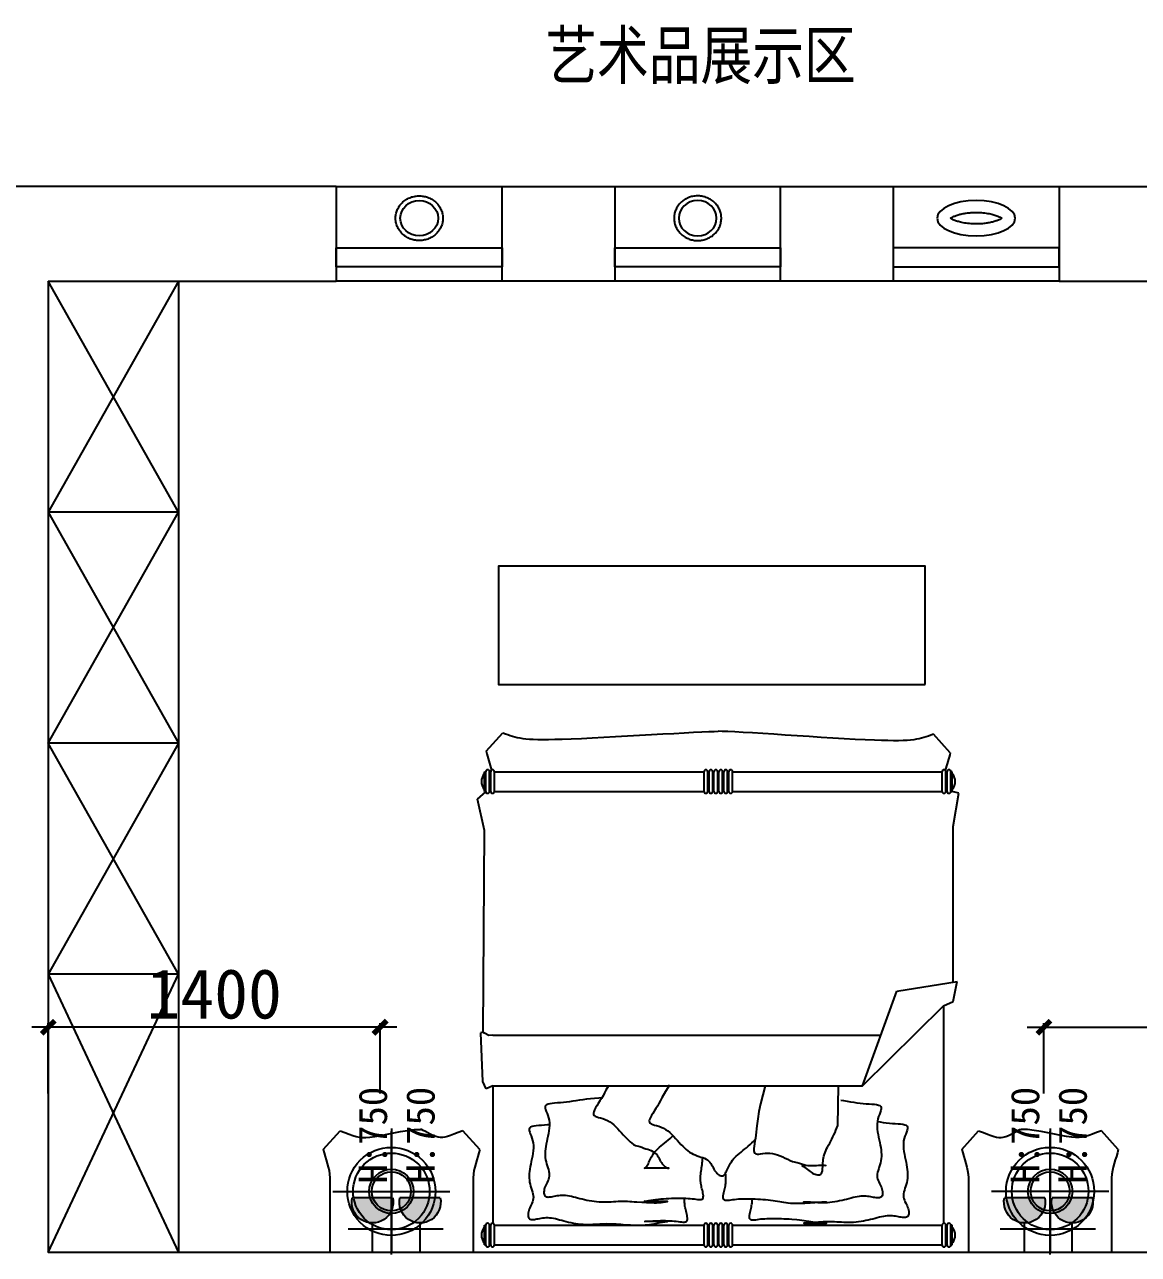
# Model space of a CAD drawing. Header units: millimetres. Extents: x 561810 to 956823, y -438984 to -391712.
# Drawn here: x 884844 to 889544, y -409011 to -403820 of the extents above; entities that cross this region are included whole.
import ezdxf

# ---------------------------------------------------------------- set-up
doc = ezdxf.new("R2010")
doc.units = ezdxf.units.MM
doc.header["$LTSCALE"] = 10
doc.header["$MEASUREMENT"] = 0
doc.linetypes.add('DASHED2', pattern=[9.525, 6.35, -3.175])
doc.linetypes.add('HIDDEN2', pattern=[4.7625, 3.175, -1.5875])
doc.layers.get('0').update_dxf_attribs({"linetype": 'CONTINUOUS'})
doc.layers.get('DEFPOINTS').update_dxf_attribs({"color": 1, "linetype": 'CONTINUOUS'})
for name, color, linetype in [('6-P插座', 4, 'CONTINUOUS'), ('6-P插座图例', 4, 'CONTINUOUS'), ('WALL', 7, 'CONTINUOUS'), ('WINDOW', 4, 'CONTINUOUS'), ('吊顶字', 250, 'CONTINUOUS'), ('填充', 8, 'CONTINUOUS'), ('墙', 7, 'CONTINUOUS')]:
    doc.layers.add(name, color=color, linetype=linetype)
doc.styles.add('12', font='', dxfattribs={"width": 0.8})
doc.styles.add('宋体', font='')
doc.styles.add('施洛华标注样式', font='')
doc.styles.get('12').set_extended_font_data('SimSun')
doc.styles.get('宋体').set_extended_font_data('SimSun')
doc.styles.get('施洛华标注样式').set_extended_font_data('SimSun')
doc.dimstyles.new('外标尺寸', dxfattribs={"dimscale": 70, "dimtxt": 3, "dimasz": 0.8, "dimexe": 0.25, "dimexo": 1, "dimgap": 0.5, "dimtad": 1, "dimdec": 0, "dimtxsty": '施洛华标注样式', "dimblk": 'ARCHTICK', "dimcen": 1.5, "dimdle": 1, "dimclrd": 250, "dimclre": 250, "dimclrt": 62, "dimadec": 0, "dimazin": 0, "dimtfac": 1, "dimtdec": 0, "dimtix": 1, "dimtmove": 1, "dimatfit": 3, "dimldrblk": 'ARCHTICK', "dimfxl": 0, "dimarcsym": 0})

# ---------------------------------------------------------------- blocks, each defined once
blk = doc.blocks.new('4')
at = {"layer": '6-P插座图例'}
h = blk.add_hatch(color=4, dxfattribs=at)
edge = h.paths.add_edge_path()
edge.add_ellipse((223569, -308613.5), major_axis=(0, 79.4), ratio=1, start_angle=-12.7447, end_angle=192.7446)
edge.add_line((223586.5, -308691), (223586.5, -308536.1))
at = {"layer": '6-P插座图例', "color": 4}
for p, q in [((223466.2, -308524.5), (223466.2, -308706.9)), ((223586.5, -308536.1), (223586.5, -308691)), ((223376.4, -308613.5), (223489.5, -308613.5))]:
    blk.add_line(p, q, dxfattribs=at)
blk.add_ellipse((223569, -308613.5), major_axis=(0, 79.4), ratio=1, start_param=-0.222437, end_param=3.364029, dxfattribs=at)
blk = doc.blocks.new('_ARCHTICK')
at = {"color": 0, "linetype": 'ByBlock', "const_width": 0.4}
blk.add_lwpolyline([(-0.5, -0.5), (0.5, 0.5)], dxfattribs=at)
blk = doc.blocks.new('*D72')
at = {"color": 250, "lineweight": -2}
for p, q in [((886414.1, -408052.1), (884874.3, -408052.1)), ((884944.3, -408332.1), (884944.3, -408034.6)), ((886344.1, -408332.1), (886344.1, -408034.6))]:
    blk.add_line(p, q, dxfattribs=at)
at = {"layer": 'DEFPOINTS', "color": 0}
for p in [(884944.3, -408052.1), (884944.3, -408904), (886344.1, -408904)]:
    blk.add_point(p, dxfattribs=at)
at = {"color": 250, "lineweight": -2, "xscale": 56, "yscale": 56, "zscale": 56, "rotation": 180}
blk.add_blockref('_ARCHTICK', (884944.3, -408052.1), dxfattribs=at)
at = {"color": 250, "lineweight": -2, "xscale": 56, "yscale": 56, "zscale": 56}
blk.add_blockref('_ARCHTICK', (886344.1, -408052.1), dxfattribs=at)
at = {"color": 62, "insert": (885644.2, -407912.1), "char_height": 210, "attachment_point": 5, "style": '施洛华标注样式'}
blk.add_mtext('1400', dxfattribs=at)
blk = doc.blocks.new('*D73')
at = {"color": 250, "lineweight": -2}
for p, q in [((889074.8, -408052.1), (891214.3, -408052.1)), ((889144.8, -408332.1), (889144.8, -408034.6)), ((891144.3, -408332.1), (891144.3, -408034.6))]:
    blk.add_line(p, q, dxfattribs=at)
at = {"layer": 'DEFPOINTS', "color": 0}
for p in [(891144.3, -408052.1), (889144.8, -408904.2), (891144.3, -408904)]:
    blk.add_point(p, dxfattribs=at)
at = {"color": 250, "lineweight": -2, "xscale": 56, "yscale": 56, "zscale": 56, "rotation": 180}
blk.add_blockref('_ARCHTICK', (889144.8, -408052.1), dxfattribs=at)
at = {"color": 250, "lineweight": -2, "xscale": 56, "yscale": 56, "zscale": 56}
blk.add_blockref('_ARCHTICK', (891144.3, -408052.1), dxfattribs=at)
at = {"color": 62, "insert": (890144.5, -407912.1), "char_height": 210, "attachment_point": 5, "style": '施洛华标注样式'}
blk.add_mtext('2000', dxfattribs=at)

msp = doc.modelspace()

# ---------------------------------------------------------------- linework, layer by layer
at = {"color": 250}
for p, q in [((886159.3, -404502.8), (889209.2, -404502.8)), ((889209.2, -404902.8), (886159.3, -404902.8))]:
    msp.add_line(p, q, dxfattribs=at)
for points in [[(885494.3, -404902.8), (884944.3, -405877.8), (885494.3, -406852.8), (884944.3, -407827.8), (885494.3, -409002.8)], [(884944.3, -409002.8), (885494.3, -407827.8), (884944.3, -406852.8), (885494.3, -405877.8), (884944.3, -404902.8)]]:
    msp.add_lwpolyline(points, dxfattribs=at)
msp.add_ellipse((886509.3, -404637.1), major_axis=(79.9, 0), ratio=0.930527, dxfattribs=at)
at = {"color": 250, "extrusion": (0, 0, -1)}
msp.add_ellipse((887684.2, -404637.1), major_axis=(-79.9, 0), ratio=0.930527, dxfattribs=at)
at = {"color": 250}
for points, knots in [([(888750.3, -404637.1), (888751.8, -404636), (888753.6, -404634.9), (888757.7, -404632.7), (888759.9, -404631.6), (888766.2, -404628.7), (888770.6, -404626.9), (888780.1, -404623.7), (888785.3, -404622.1), (888796.3, -404619.3), (888802.1, -404618.1), (888814.3, -404616), (888820.6, -404615.1), (888833.5, -404613.7), (888840.2, -404613.3), (888855.9, -404612.6), (888865.1, -404612.7), (888883.3, -404613.6), (888892.3, -404614.4), (888909.4, -404616.8), (888917.6, -404618.3), (888931.4, -404621.7), (888937.2, -404623.3), (888947.7, -404626.9), (888952.4, -404628.8), (888959.8, -404632.2), (888962.6, -404633.8), (888966.1, -404635.8), (888967.1, -404636.5), (888968, -404637.1)], [0.593646, 0.593646, 0.593646, 0.593646, 0.685037, 0.685037, 0.776428, 0.776428, 0.917957, 0.917957, 1.059486, 1.059486, 1.201015, 1.201015, 1.342545, 1.342545, 1.484074, 1.484074, 1.676985, 1.676985, 1.869897, 1.869897, 2.062808, 2.062808, 2.217922, 2.217922, 2.373035, 2.373035, 2.494419, 2.494419, 2.547947, 2.547947, 2.547947, 2.547947]), ([(888968, -404637.1), (888966.5, -404638.1), (888964.7, -404639.2), (888960.6, -404641.4), (888958.4, -404642.6), (888952.1, -404645.5), (888947.7, -404647.2), (888938.2, -404650.5), (888933.1, -404652), (888922, -404654.8), (888916.2, -404656.1), (888904, -404658.2), (888897.7, -404659.1), (888884.8, -404660.4), (888878.2, -404660.9), (888862.4, -404661.5), (888853.2, -404661.5), (888835, -404660.6), (888826.1, -404659.8), (888808.9, -404657.4), (888800.7, -404655.8), (888786.9, -404652.5), (888781.1, -404650.8), (888770.7, -404647.3), (888765.9, -404645.3), (888758.6, -404641.9), (888755.7, -404640.4), (888752.2, -404638.3), (888751.2, -404637.7), (888750.3, -404637.1)], [3.735238, 3.735238, 3.735238, 3.735238, 3.826629, 3.826629, 3.918021, 3.918021, 4.05955, 4.05955, 4.201079, 4.201079, 4.342608, 4.342608, 4.484137, 4.484137, 4.625666, 4.625666, 4.818578, 4.818578, 5.011489, 5.011489, 5.204401, 5.204401, 5.359514, 5.359514, 5.514628, 5.514628, 5.636012, 5.636012, 5.68954, 5.68954, 5.68954, 5.68954])]:
    msp.add_open_spline(points, degree=3, knots=knots, dxfattribs=at)
at = {"layer": 'WALL'}
for p, q in [((886159.3, -404502.8), (884064.4, -404502.8)), ((886159.3, -404502.8), (886159.3, -404902.8)), ((889209.2, -404502.8), (891544, -404502.8)), ((889209.2, -404502.8), (889209.2, -404902.8)), ((884944.3, -404902.8), (884944.3, -409002.8)), ((884944.3, -404902.8), (886159.3, -404902.8)), ((889209.2, -404902.8), (891144.3, -404902.8)), ((890144.3, -409002.8), (884944.3, -409002.8))]:
    msp.add_line(p, q, dxfattribs=at)
for points in [[(886859.3, -404502.8), (887334.2, -404502.8), (887334.2, -404902.8), (886859.3, -404902.8)], [(888034.2, -404502.8), (888509.2, -404502.8), (888509.2, -404902.8), (888034.2, -404902.8)]]:
    msp.add_lwpolyline(points, close=True, dxfattribs=at)
at = {"layer": 'WINDOW'}
for points in [[(886159.3, -404762.8), (886859.3, -404762.8), (886859.3, -404842.8), (886159.3, -404842.8)], [(887334.2, -404762.8), (888034.2, -404762.8), (888034.2, -404842.8), (887334.2, -404842.8)], [(889209.2, -404762.8), (888509.2, -404762.8), (888509.2, -404842.8), (889209.2, -404842.8)]]:
    msp.add_lwpolyline(points, close=True, dxfattribs=at)
at = {"layer": '填充', "color": 250, "ltscale": 0.01}
for p, q in [((885494.3, -404902.8), (885494.3, -409002.8)), ((885494.3, -405877.8), (884944.3, -405877.8)), ((886791.4, -406887.4), (886862.4, -406809)), ((888749.8, -406893.6), (888678.8, -406815.1)), ((885494.3, -406852.8), (884944.3, -406852.8)), ((886784.8, -407056.9), (886784.8, -406973.3)), ((886784.8, -406973.3), (886790.1, -406973.3)), ((886790.1, -407056.9), (886790.1, -406973.3)), ((886805.7, -407056.9), (886805.7, -406973.3)), ((886805.7, -406973.3), (886811, -406973.3)), ((886806.7, -406969.7), (886811.9, -406969.7)), ((886811, -407056.9), (886811, -406973.3)), ((886826.6, -407056.9), (886826.6, -406973.3)), ((886826.6, -406973.3), (887711.1, -406973.3)), ((887711.1, -407056.9), (887711.1, -406973.3)), ((887726.7, -406973.3), (887731.9, -406973.3)), ((887726.7, -406973.3), (887731.9, -406973.3)), ((887726.7, -407056.9), (887726.7, -406973.3)), ((887731.9, -407056.9), (887731.9, -406973.3)), ((887747.6, -406973.3), (887752.8, -406973.3)), ((887747.6, -406973.3), (887752.8, -406973.3)), ((887747.6, -407056.9), (887747.6, -406973.3)), ((887752.8, -407056.9), (887752.8, -406973.3)), ((887768.5, -406973.3), (887773.7, -406973.3)), ((887768.5, -407056.9), (887768.5, -406973.3)), ((887773.7, -407056.9), (887773.7, -406973.3)), ((887789.4, -406973.3), (887794.6, -406973.3)), ((887789.4, -406973.3), (887794.6, -406973.3)), ((887789.4, -407056.9), (887789.4, -406973.3)), ((887794.6, -407056.9), (887794.6, -406973.3)), ((887810.3, -406973.3), (887815.5, -406973.3)), ((887810.3, -406973.3), (887815.5, -406973.3)), ((887810.3, -407056.9), (887810.3, -406973.3)), ((887815.5, -407056.9), (887815.5, -406973.3)), ((887831.2, -407056.9), (887831.2, -406973.3)), ((887831.2, -406973.3), (888715.6, -406973.3)), ((888715.6, -407056.9), (888715.6, -406973.3)), ((888731.3, -406973.3), (888736.5, -406973.3)), ((888736.5, -406973.3), (888731.3, -406973.3)), ((888731.3, -407056.9), (888731.3, -406973.3)), ((888736.5, -407056.9), (888736.5, -406973.3)), ((888752.2, -406973.3), (888757.4, -406973.3)), ((888752.2, -407056.9), (888752.2, -406973.3)), ((888757.4, -406973.3), (888752.2, -406973.3)), ((888757.4, -407056.9), (888757.4, -406973.3)), ((886782.1, -406983.8), (886784.8, -406983.8)), ((888760.1, -406983.8), (888757.4, -406983.8)), ((886754.5, -407088.9), (886790.4, -407059)), ((886782.1, -407046.4), (886784.8, -407046.4)), ((886784.8, -407056.9), (886790.1, -407056.9)), ((886805.7, -407056.9), (886811, -407056.9)), ((886805.7, -407056.9), (886811, -407056.9)), ((886826.6, -407056.9), (887711.1, -407056.9)), ((887726.7, -407056.9), (887731.9, -407056.9)), ((887726.7, -407056.9), (887731.9, -407056.9)), ((887747.6, -407056.9), (887752.8, -407056.9)), ((887747.6, -407056.9), (887752.8, -407056.9)), ((887768.5, -407056.9), (887773.7, -407056.9)), ((887768.5, -407056.9), (887773.7, -407056.9)), ((887789.4, -407056.9), (887794.6, -407056.9)), ((887789.4, -407056.9), (887794.6, -407056.9)), ((887810.3, -407056.9), (887815.5, -407056.9)), ((887810.3, -407056.9), (887815.5, -407056.9)), ((887831.2, -407056.9), (888715.6, -407056.9)), ((888731.3, -407056.9), (888736.5, -407056.9)), ((888736.5, -407056.9), (888731.3, -407056.9)), ((888736.5, -407056.9), (888731.3, -407056.9)), ((888752.2, -407056.9), (888757.4, -407056.9)), ((888757.4, -407056.9), (888752.2, -407056.9)), ((888760.1, -407046.4), (888757.4, -407046.4)), ((888786.3, -407063.6), (888757.4, -407056.9)), ((888761.9, -407204.1), (888786.3, -407063.6)), ((886784.8, -407221.5), (886754.5, -407088.9)), ((886778.5, -408072.4), (886784.8, -407221.5)), ((888761.9, -407861.1), (888761.9, -407204.1)), ((885494.3, -407827.8), (884944.3, -407827.8)), ((888524.9, -407899.7), (888778.9, -407858.3)), ((888761.9, -407943.3), (888778.9, -407858.3)), ((888379.1, -408298.7), (888524.9, -407899.7)), ((888379.1, -408298.7), (888721.6, -407962.4)), ((888721.6, -407962.4), (888761.9, -407943.3)), ((888721.6, -407962.4), (888721.6, -408880)), ((886778.5, -408072.4), (886769.8, -408075.1)), ((886777.2, -408281.7), (886769.8, -408075.1)), ((886784.5, -408077.2), (886777.8, -408072.7)), ((886803.1, -408086.5), (886784.5, -408077.2)), ((886819.6, -408085.8), (886803.1, -408086.5)), ((886819.6, -408085.8), (888456.9, -408085.8)), ((886792.4, -408312), (886777.2, -408281.7)), ((886819.6, -408298.7), (886792.4, -408312)), ((886819.6, -408298.7), (886819.6, -408879.8)), ((886819.6, -408298.7), (888379.1, -408298.7)), ((886391.8, -408478.8), (886391.8, -408999)), ((889171.3, -408478.8), (889171.3, -408999)), ((886104.2, -408567.8), (886175.2, -408489.4)), ((886391.8, -409010.9), (886391.8, -408490.8)), ((886764.9, -408567.8), (886693.9, -408489.4)), ((888798.2, -408567.8), (888869.2, -408489.4)), ((889171.3, -409010.9), (889171.3, -408490.8)), ((889458.9, -408567.8), (889387.9, -408489.4)), ((886132.4, -408687.1), (886132.4, -409002.8)), ((886736.7, -408687.1), (886736.7, -409002.8)), ((888826.4, -408687.1), (888826.4, -409002.8)), ((889430.7, -408687.1), (889430.7, -409002.8)), ((886144.9, -408744.9), (886638.7, -408744.9)), ((889418.2, -408744.9), (888924.4, -408744.9)), ((886782.1, -408898), (886784.8, -408898)), ((886784.8, -408971.1), (886784.8, -408887.6)), ((886784.8, -408887.6), (886790.1, -408887.6)), ((886790.1, -408971.1), (886790.1, -408887.6)), ((886805.7, -408971.1), (886805.7, -408887.6)), ((886805.7, -408887.6), (886811, -408887.6)), ((886811, -408971.1), (886811, -408887.6)), ((886826.6, -408971.1), (886826.6, -408887.6)), ((886826.6, -408887.6), (887711.1, -408887.6)), ((887711.1, -408971.1), (887711.1, -408887.6)), ((887726.7, -408971.1), (887726.7, -408887.6)), ((887726.7, -408887.6), (887731.9, -408887.6)), ((887726.7, -408887.6), (887731.9, -408887.6)), ((887731.9, -408971.1), (887731.9, -408887.6)), ((887747.6, -408971.1), (887747.6, -408887.6)), ((887747.6, -408887.6), (887752.8, -408887.6)), ((887747.6, -408887.6), (887752.8, -408887.6)), ((887752.8, -408971.1), (887752.8, -408887.6)), ((887768.5, -408971.1), (887768.5, -408887.6)), ((887768.5, -408887.6), (887773.7, -408887.6)), ((887773.7, -408971.1), (887773.7, -408887.6)), ((887789.4, -408971.1), (887789.4, -408887.6)), ((887789.4, -408887.6), (887794.6, -408887.6)), ((887789.4, -408887.6), (887794.6, -408887.6)), ((887794.6, -408971.1), (887794.6, -408887.6)), ((887810.3, -408971.1), (887810.3, -408887.6)), ((887810.3, -408887.6), (887815.5, -408887.6)), ((887810.3, -408887.6), (887815.5, -408887.6)), ((887815.5, -408971.1), (887815.5, -408887.6)), ((887831.2, -408971.1), (887831.2, -408887.6)), ((887831.2, -408887.6), (888715.6, -408887.6)), ((888715.6, -408971.1), (888715.6, -408887.6)), ((888731.3, -408971.1), (888731.3, -408887.6)), ((888731.3, -408887.6), (888736.5, -408887.6)), ((888736.5, -408887.6), (888731.3, -408887.6)), ((888736.5, -408971.1), (888736.5, -408887.6)), ((888752.2, -408971.1), (888752.2, -408887.6)), ((888752.2, -408887.6), (888757.4, -408887.6)), ((888757.4, -408887.6), (888752.2, -408887.6)), ((888757.4, -408971.1), (888757.4, -408887.6)), ((888760.1, -408898), (888757.4, -408898)), ((886782.1, -408960.7), (886784.8, -408960.7)), ((886784.8, -408971.1), (886790.1, -408971.1)), ((886805.7, -408971.1), (886811, -408971.1)), ((886805.7, -408971.1), (886811, -408971.1)), ((886826.6, -408971.1), (887711.1, -408971.1)), ((887726.7, -408971.1), (887731.9, -408971.1)), ((887726.7, -408971.1), (887731.9, -408971.1)), ((887747.6, -408971.1), (887752.8, -408971.1)), ((887747.6, -408971.1), (887752.8, -408971.1)), ((887768.5, -408971.1), (887773.7, -408971.1)), ((887768.5, -408971.1), (887773.7, -408971.1)), ((887789.4, -408971.1), (887794.6, -408971.1)), ((887789.4, -408971.1), (887794.6, -408971.1)), ((887810.3, -408971.1), (887815.5, -408971.1)), ((887810.3, -408971.1), (887815.5, -408971.1)), ((887831.2, -408971.1), (888715.6, -408971.1)), ((888731.3, -408971.1), (888736.5, -408971.1)), ((888736.5, -408971.1), (888731.3, -408971.1)), ((888736.5, -408971.1), (888731.3, -408971.1)), ((888752.2, -408971.1), (888757.4, -408971.1)), ((888757.4, -408971.1), (888752.2, -408971.1)), ((888760.1, -408960.7), (888757.4, -408960.7))]:
    msp.add_line(p, q, dxfattribs=at)
msp.add_lwpolyline([(888644.3, -406605.2), (888644.3, -406105.2), (886844.3, -406105.2), (886844.3, -406605.2), (888644.3, -406605.2)], dxfattribs=at)
msp.add_circle((889171.3, -408744.9), 185.9, dxfattribs=at)
for centre, radius, start, end in [((886797.9, -406973.3), 7.83, 0, 180), ((886818.8, -406973.3), 7.83, 0, 180), ((887718.9, -406973.3), 7.83, 0, 180), ((887739.8, -406973.3), 7.83, 0, 180), ((887760.7, -406973.3), 7.83, 0, 180), ((887781.6, -406973.3), 7.83, 0, 180), ((887802.4, -406973.3), 7.83, 0, 180), ((887823.3, -406973.3), 7.83, 0, 180), ((888723.4, -406973.3), 7.83, 0, 180), ((888744.3, -406973.3), 7.83, 0, 180), ((886823.9, -407015.1), 52.2, 143.1301, 216.8699), ((888718.3, -407015.1), 52.2, 323.1301, 36.8699), ((886797.9, -407056.9), 7.83, 180, 0), ((886818.8, -407056.9), 7.83, 180, 0), ((887718.9, -407056.9), 7.83, 180, 0), ((887739.8, -407056.9), 7.83, 180, 0), ((887760.7, -407056.9), 7.83, 180, 0), ((887781.6, -407056.9), 7.83, 180, 0), ((887802.4, -407056.9), 7.83, 180, 0), ((887823.3, -407056.9), 7.83, 180, 0), ((888723.4, -407056.9), 7.83, 180, 0), ((888744.3, -407056.9), 7.83, 180, 0), ((886823.9, -408929.4), 52.2, 143.1301, 216.8699), ((886797.9, -408887.6), 7.83, 0, 180), ((886818.8, -408887.6), 7.83, 0, 180), ((887718.9, -408887.6), 7.83, 0, 180), ((887739.8, -408887.6), 7.83, 0, 180), ((887760.7, -408887.6), 7.83, 0, 180), ((887781.6, -408887.6), 7.83, 0, 180), ((887802.4, -408887.6), 7.83, 0, 180), ((887823.3, -408887.6), 7.83, 0, 180), ((888723.4, -408887.6), 7.83, 0, 180), ((888744.3, -408887.6), 7.83, 0, 180), ((888718.3, -408929.4), 52.2, 323.1301, 36.8699), ((886797.9, -408971.1), 7.83, 180, 0), ((886818.8, -408971.1), 7.83, 180, 0), ((887718.9, -408971.1), 7.83, 180, 0), ((887739.8, -408971.1), 7.83, 180, 0), ((887760.7, -408971.1), 7.83, 180, 0), ((887781.6, -408971.1), 7.83, 180, 0), ((887802.4, -408971.1), 7.83, 180, 0), ((887823.3, -408971.1), 7.83, 180, 0), ((888723.4, -408971.1), 7.83, 180, 0), ((888744.3, -408971.1), 7.83, 180, 0)]:
    msp.add_arc(centre, radius, start, end, dxfattribs=at)
at = {"layer": '填充', "color": 142, "ltscale": 0.01, "extrusion": (0, 0, -1)}
msp.add_ellipse((888859.2, -404637.1), major_axis=(-164.8, 0), ratio=0.450879, dxfattribs=at)
at = {"layer": '填充', "color": 250, "ltscale": 0.01}
msp.add_ellipse((886391.8, -408744.9), major_axis=(131.4, -131.4), ratio=1, start_param=1.57079632679484, end_param=7.853981633974424, dxfattribs=at)
at = {"layer": '填充', "color": 142, "ltscale": 0.01}
for points in [[(886609.2, -404637.1), (886609.2, -404633.2), (886608.9, -404629.2), (886607.6, -404619.1), (886606.1, -404613), (886601.9, -404601.1), (886599.2, -404595.4), (886592.6, -404584.6), (886588.7, -404579.5), (886580.1, -404570.2), (886575.3, -404566), (886564.9, -404558.5), (886559.4, -404555.2), (886547.7, -404549.8), (886541.7, -404547.6), (886529.2, -404544.4), (886522.8, -404543.4), (886509.9, -404542.6), (886503.4, -404542.7), (886490.6, -404544.2), (886484.3, -404545.6), (886472, -404549.4), (886466, -404551.9), (886454.7, -404557.9), (886449.3, -404561.4), (886439.4, -404569.4), (886434.8, -404573.9), (886426.7, -404583.7), (886423.2, -404588.9), (886417.2, -404600.1), (886414.8, -404605.9), (886411.3, -404618), (886410.2, -404624.2), (886409.2, -404636.8), (886409.4, -404643.1), (886411.2, -404655.5), (886412.7, -404661.7), (886417, -404673.5), (886419.7, -404679.2), (886426.4, -404690), (886430.2, -404695), (886438.9, -404704.3), (886443.8, -404708.5), (886454.1, -404716), (886459.7, -404719.2), (886471.4, -404724.5), (886477.5, -404726.7), (886490, -404729.8), (886496.4, -404730.8), (886509.3, -404731.6), (886515.8, -404731.4), (886528.6, -404729.8), (886534.9, -404728.5), (886547.2, -404724.6), (886553.1, -404722.1), (886564.4, -404716), (886569.7, -404712.4), (886579.6, -404704.4), (886584.2, -404699.9), (886592.2, -404690.1), (886595.7, -404684.8), (886601.6, -404673.6), (886604, -404667.7), (886607.5, -404655.6), (886608.6, -404649.4), (886609.1, -404641.1), (886609.2, -404639.1), (886609.2, -404637.1)], [(887584.4, -404637.1), (887584.4, -404633.2), (887584.6, -404629.2), (887586, -404619.1), (887587.5, -404613), (887591.7, -404601.1), (887594.4, -404595.4), (887601, -404584.6), (887604.8, -404579.5), (887613.5, -404570.2), (887618.3, -404566), (887628.6, -404558.5), (887634.2, -404555.2), (887645.8, -404549.8), (887651.9, -404547.6), (887664.4, -404544.4), (887670.8, -404543.4), (887683.7, -404542.6), (887690.1, -404542.7), (887703, -404544.2), (887709.3, -404545.6), (887721.6, -404549.4), (887727.6, -404551.9), (887738.9, -404557.9), (887744.2, -404561.4), (887754.2, -404569.4), (887758.7, -404573.9), (887766.8, -404583.7), (887770.4, -404588.9), (887776.3, -404600.1), (887778.7, -404605.9), (887782.3, -404618), (887783.4, -404624.2), (887784.3, -404636.8), (887784.1, -404643.1), (887782.4, -404655.5), (887780.9, -404661.7), (887776.6, -404673.5), (887773.8, -404679.2), (887767.2, -404690), (887763.3, -404695), (887754.6, -404704.3), (887749.8, -404708.5), (887739.4, -404716), (887733.8, -404719.2), (887722.2, -404724.5), (887716.1, -404726.7), (887703.6, -404729.8), (887697.2, -404730.8), (887684.3, -404731.6), (887677.8, -404731.4), (887665, -404729.8), (887658.7, -404728.5), (887646.4, -404724.6), (887640.4, -404722.1), (887629.2, -404716), (887623.8, -404712.4), (887613.9, -404704.4), (887609.4, -404699.9), (887601.3, -404690.1), (887597.8, -404684.8), (887591.9, -404673.6), (887589.6, -404667.7), (887586.1, -404655.6), (887585, -404649.4), (887584.4, -404641.1), (887584.4, -404639.1), (887584.4, -404637.1)]]:
    msp.add_open_spline(points, degree=3, knots=[0, 0, 0, 0, 0.122771, 0.122771, 0.31945, 0.31945, 0.51613, 0.51613, 0.712809, 0.712809, 0.909489, 0.909489, 1.106168, 1.106168, 1.302848, 1.302848, 1.499527, 1.499527, 1.696207, 1.696207, 1.892886, 1.892886, 2.089566, 2.089566, 2.286245, 2.286245, 2.482924, 2.482924, 2.679604, 2.679604, 2.876283, 2.876283, 3.072963, 3.072963, 3.269642, 3.269642, 3.466322, 3.466322, 3.663001, 3.663001, 3.859681, 3.859681, 4.05636, 4.05636, 4.25304, 4.25304, 4.449719, 4.449719, 4.646398, 4.646398, 4.843078, 4.843078, 5.039757, 5.039757, 5.236437, 5.236437, 5.433116, 5.433116, 5.629796, 5.629796, 5.826475, 5.826475, 6.023155, 6.023155, 6.219834, 6.219834, 6.283185, 6.283185, 6.283185, 6.283185], dxfattribs=at)
at = {"layer": '填充', "color": 250, "ltscale": 0.01}
for points, knots in [([(886862.4, -406809), (886922.7, -406830.8), (886962.8, -406853.3), (887701.5, -406802.6), (887771.1, -406802.9), (887771.1, -406802.9)], [0, 0, 0, 0, 178.169252, 382.130033, 382.13034, 382.13034, 382.13034, 382.13034]), ([(888678.8, -406815.1), (888618.6, -406836.9), (888578.5, -406859.5), (887840.8, -406802.6), (887771.1, -406802.9), (887771.1, -406802.9)], [0, 0, 0, 0, 178.169252, 382.130033, 382.13034, 382.13034, 382.13034, 382.13034]), ([(888678.8, -406815.1), (888618.6, -406836.9), (888578.5, -406859.5), (887840.8, -406802.6), (887771.1, -406802.9), (887771.1, -406802.9)], [0, 0, 0, 0, 178.169252, 382.130033, 382.13034, 382.13034, 382.13034, 382.13034]), ([(888678.8, -406815.1), (888618.6, -406836.9), (888578.5, -406859.5), (887840.8, -406802.6), (887771.1, -406802.9), (887771.1, -406802.9)], [0, 0, 0, 0, 178.169252, 382.130033, 382.13034, 382.13034, 382.13034, 382.13034]), ([(886175.2, -408489.4), (886235.5, -408511.2), (886275.6, -408533.7), (886444.9, -408483), (886514.5, -408483.3), (886514.5, -408483.3)], [0, 0, 0, 0, 178.169252, 382.130033, 382.13034, 382.13034, 382.13034, 382.13034]), ([(886693.9, -408489.4), (886633.6, -408511.2), (886593.5, -408533.7), (886524.2, -408483), (886514.5, -408483.3), (886514.5, -408483.3)], [0, 0, 0, 0, 178.169252, 382.130033, 382.13034, 382.13034, 382.13034, 382.13034]), ([(888869.2, -408489.4), (888929.5, -408511.2), (888969.6, -408533.7), (889038.9, -408483), (889048.6, -408483.3), (889048.6, -408483.3)], [0, 0, 0, 0, 178.169252, 382.130033, 382.13034, 382.13034, 382.13034, 382.13034]), ([(889387.9, -408489.4), (889327.7, -408511.2), (889287.6, -408533.7), (889118.2, -408483), (889048.6, -408483.3), (889048.6, -408483.3)], [0, 0, 0, 0, 178.169252, 382.130033, 382.13034, 382.13034, 382.13034, 382.13034]), ([(886104.2, -408567.8), (886114, -408607.3), (886132.5, -408649.6), (886132.5, -408692.7), (886132.4, -408695.5)], [0, 0, 0, 0, 119.139047, 127.45857, 127.45857, 127.45857, 127.45857]), ([(886764.9, -408567.8), (886755.1, -408607.3), (886736.6, -408649.6), (886736.6, -408692.7), (886736.7, -408695.5)], [0, 0, 0, 0, 119.139047, 127.45857, 127.45857, 127.45857, 127.45857]), ([(888798.2, -408567.8), (888808, -408607.3), (888826.5, -408649.6), (888826.5, -408692.7), (888826.4, -408695.5)], [0, 0, 0, 0, 119.139047, 127.45857, 127.45857, 127.45857, 127.45857]), ([(889458.9, -408567.8), (889449.1, -408607.3), (889430.6, -408649.6), (889430.6, -408692.7), (889430.7, -408695.5)], [0, 0, 0, 0, 119.139047, 127.45857, 127.45857, 127.45857, 127.45857])]:
    msp.add_open_spline(points, degree=3, knots=knots, dxfattribs=at)
for points in [[(886791.4, -406887.4), (886798, -406913.9), (886807.9, -406940.4), (886814.1, -406967)], [(888749.8, -406893.6), (888743.7, -406918.1), (888734.7, -406942.7), (888728.5, -406967.4)]]:
    msp.add_open_spline(points, degree=3, dxfattribs=at)
at = {"layer": '墙', "color": 250}
for points in [[(887308.1, -408298.7), (887297.3, -408317.4), (887291, -408329.4), (887284.7, -408341.1), (887278.2, -408352.3), (887271.5, -408363.2), (887264.9, -408373.7), (887258.6, -408383.6), (887253.1, -408392.8), (887248.6, -408401.2), (887245.4, -408408.7), (887243.9, -408415.2), (887244.4, -408420.6), (887247.2, -408424.7), (887251.9, -408427.9), (887258.3, -408430.5), (887266, -408432.8), (887274.7, -408435.1), (887284.1, -408437.8), (887293.8, -408441), (887303.4, -408445.3), (887312.8, -408450.7), (887321.8, -408457.2), (887330.5, -408464.6), (887338.9, -408472.5), (887347, -408480.9), (887354.9, -408489.5), (887362.6, -408498.1), (887370.1, -408506.4), (887377.5, -408514.4), (887384.7, -408521.8), (887391.9, -408528.8), (887399.1, -408535.2), (887406.4, -408541.1), (887413.7, -408546.5), (887421.3, -408551.2), (887440.7, -408555.4), (887448.8, -408558.9), (887457, -408562), (887465.2, -408564.8), (887473.3, -408567.4), (887481.1, -408570.1), (887488.5, -408573), (887495.3, -408576.3), (887501.3, -408580.1), (887506.6, -408584.5), (887511.1, -408589.6), (887515, -408595), (887518.5, -408600.7), (887521.7, -408606.6), (887524.8, -408612.5), (887527.9, -408618.2), (887531.2, -408623.7), (887534.7, -408628.8), (887538.5, -408633.4), (887542.4, -408637.5), (887546.4, -408640.9), (887550.5, -408643.7), (887554.4, -408645.7), (887558.3, -408646.9), (887561.9, -408647.2), (887459.6, -408646.5), (887462.7, -408644.9), (887465.6, -408642.6), (887468.4, -408639.5), (887471, -408635.8), (887473.5, -408631.6), (887476, -408626.9), (887478.5, -408621.9), (887481, -408616.5), (887483.6, -408610.9), (887486.4, -408605.2), (887489.5, -408599.3), (887492.9, -408593.3), (887496.6, -408587.3), (887500.9, -408581.3), (887505.7, -408575.4), (887511.1, -408569.6), (887517, -408563.8), (887523.4, -408558.1), (887530.2, -408552.4), (887537.3, -408546.6), (887544.6, -408540.7), (887552.2, -408534.6), (887559.8, -408528.3), (887567.5, -408521.7), (887575.2, -408514.9), (887582.8, -408507.9)], [(887565.2, -408297.2), (887548.3, -408323.8), (887533.3, -408349.8), (887527.1, -408361.8), (887520.7, -408373.4), (887514.3, -408384.7), (887507.6, -408395.6), (887501, -408406), (887494.7, -408415.9), (887489.2, -408425.1), (887484.6, -408433.6), (887481.5, -408441.1), (887480, -408447.6), (887480.5, -408452.9), (887483.2, -408457.1), (887488, -408460.3), (887494.4, -408462.9), (887502.1, -408465.2), (887510.8, -408467.5), (887520.2, -408470.1), (887529.9, -408473.4), (887539.5, -408477.6), (887548.9, -408483.1), (887557.9, -408489.6), (887566.6, -408496.9), (887575, -408504.9), (887583.1, -408513.3), (887591, -408521.9), (887598.7, -408530.4), (887606.2, -408538.8), (887613.5, -408546.7), (887620.8, -408554.1), (887628, -408561.1), (887635.2, -408567.5), (887642.4, -408573.4), (887649.8, -408578.8), (887657.4, -408583.5), (887665.2, -408587.7), (887673.3, -408591.2), (887681.5, -408594.3), (887689.7, -408597.1), (887697.8, -408599.8), (887705.6, -408602.5), (887712.9, -408605.4), (887719.7, -408608.6), (887725.8, -408612.4), (887731, -408616.9), (887735.5, -408621.9), (887739.5, -408627.3), (887743, -408633.1), (887746.2, -408638.9), (887749.3, -408644.8), (887752.4, -408650.6), (887755.6, -408656.1), (887759.2, -408661.1), (887762.9, -408665.8), (887766.9, -408669.8), (887770.9, -408673.3), (887774.9, -408676), (887778.9, -408678), (887782.7, -408679.2), (887786.3, -408679.5), (887789.7, -408678.8), (887792.8, -408677.3), (887795.7, -408674.9), (887798.5, -408671.9), (887801.1, -408668.2), (887803.6, -408664), (887806.1, -408659.3), (887808.6, -408654.2), (887811.1, -408648.9), (887813.7, -408643.3), (887816.5, -408637.5), (887819.6, -408631.6), (887823, -408625.6), (887826.7, -408619.6), (887831, -408613.7), (887835.8, -408607.7), (887841.2, -408601.9), (887847.1, -408596.2), (887853.5, -408590.5), (887860.3, -408584.7), (887867.4, -408578.9), (887874.7, -408573), (887882.3, -408566.9), (887889.9, -408560.6), (887897.6, -408554.1), (887905.3, -408547.2), (887912.9, -408540.2), (887920.4, -408532.9), (887926.8, -408526.3)], [(887968.7, -408298.7), (887949.6, -408374.7), (887942.8, -408407.2), (887937.5, -408438.2), (887933.8, -408467.9), (887932.7, -408481.4), (887931.4, -408494.6), (887929.8, -408507.5), (887927.8, -408520.2), (887925.8, -408532.4), (887923.9, -408543.9), (887922.3, -408554.6), (887921.4, -408564.1), (887921.4, -408572.2), (887922.5, -408578.8), (887925.1, -408583.5), (887929.2, -408586.3), (887934.8, -408587.4), (887941.8, -408587.3), (887949.8, -408586.4), (887958.7, -408585.2), (887968.4, -408584), (887978.5, -408583.2), (887989.1, -408583.4), (887999.8, -408584.8), (888010.6, -408587.3), (888021.5, -408590.7), (888032.3, -408594.8), (888043.1, -408599.3), (888053.7, -408604.2), (888064.1, -408609.1), (888074.3, -408613.9), (888084.1, -408618.4), (888104.2, -408622.4), (888113.5, -408626), (888122.7, -408629.2), (888131.7, -408631.8), (888140.5, -408633.9), (888149.4, -408635.3), (888159.2, -408636.1), (888168, -408636.3), (888176.8, -408635.9), (888185.5, -408635.3), (888194, -408634.6), (888202.2, -408634.1), (888210.1, -408633.9), (888217.6, -408634.3), (888224.7, -408635.4), (888124.5, -408637.5), (888130.6, -408640.4), (888136.4, -408643.9), (888141.8, -408647.8), (888147.1, -408651.9), (888153.2, -408656.2), (888158.3, -408660.3), (888163.5, -408664.1), (888168.7, -408667.4), (888174, -408670.2), (888179.2, -408672.4), (888184.2, -408674), (888189, -408675), (888193.4, -408675.3), (888197.4, -408674.9), (888200.9, -408673.7), (888203.7, -408671.8), (888206, -408669.2), (888207.7, -408665.9), (888209.1, -408662), (888210.1, -408657.6), (888210.8, -408652.7), (888211.2, -408647.4), (888211.6, -408641.8), (888211.8, -408635.9), (888212.1, -408629.8), (888212.4, -408623.4), (888212.9, -408616.7), (888213.7, -408609.9), (888214.9, -408602.9), (888216.5, -408595.7), (888218.6, -408588.4), (888221.3, -408581), (888224.5, -408573.4), (888228.2, -408565.7), (888232.2, -408557.7), (888236.5, -408549.6), (888241, -408541.3), (888245.6, -408532.8), (888250.2, -408524), (888254.8, -408515), (888259.2, -408505.7), (888263.5, -408496.3), (888267.5, -408486.7), (888271.4, -408476.9), (888274.9, -408467.1), (888278.2, -408298.7)], [(887279.4, -408350.2), (887266.8, -408351), (887248.9, -408352.4), (887231.8, -408354), (887215.5, -408355.9), (887199.9, -408358), (887185, -408360.3), (887170.7, -408362.5), (887156.9, -408364.7), (887143.5, -408366.7), (887130.4, -408368.4), (887117.5, -408369.8), (887104.7, -408370.9), (887092.4, -408371.7), (887080.7, -408372.5), (887070, -408373.4), (887060.5, -408374.7), (887052.6, -408376.6), (887046.5, -408379.2), (887042.5, -408382.7), (887040.7, -408387.4), (887040.9, -408393.1), (887042.6, -408399.8), (887045.3, -408407.4), (887048.6, -408415.8), (887052, -408425), (887055, -408434.7), (887057.3, -408445), (887058.4, -408455.8), (887058.4, -408466.9), (887057.6, -408478.2), (887056.1, -408489.7), (887054.2, -408501.2), (887051.9, -408512.7), (887049.5, -408523.9), (887047.2, -408534.9), (887045.1, -408545.5), (887043.3, -408555.8), (887041.9, -408565.7), (887041, -408575.3), (887040.5, -408584.6), (887040.5, -408593.7), (887041.1, -408602.6), (887042.4, -408611.4), (887044.3, -408620), (887046.6, -408628.5), (887049.2, -408636.8), (887051.8, -408644.9), (887054.3, -408652.7), (887056.3, -408660.4), (887057.6, -408667.8), (887058.1, -408674.9), (887057.6, -408681.8), (887056.2, -408688.4), (887054.1, -408694.8), (887051.6, -408701), (887048.7, -408707), (887045.8, -408713), (887043, -408718.9), (887040.5, -408724.8), (887038.4, -408730.6), (887036.9, -408736.4), (887036, -408742), (887035.5, -408747.2), (887035.7, -408752.1), (887036.4, -408756.5), (887037.7, -408760.3), (887039.6, -408763.4), (887042.1, -408765.7), (887045.2, -408767.3), (887048.8, -408768.3), (887052.9, -408768.7), (887057.5, -408768.6), (887062.4, -408768.2), (887067.6, -408767.4), (887073.2, -408766.5), (887079, -408765.3), (887085, -408764.2), (887091.3, -408763), (887097.9, -408762), (887104.7, -408761.2), (887111.8, -408760.8), (887119.1, -408760.7), (887126.7, -408761), (887134.6, -408762), (887142.7, -408763.4), (887151.1, -408765.2), (887159.7, -408767.3), (887168.6, -408769.6), (887177.7, -408772), (887187.1, -408774.5), (887196.7, -408777), (887206.5, -408779.4), (887216.6, -408781.5), (887226.7, -408783.5), (887237, -408785.3), (887247.4, -408786.8), (887257.8, -408788), (887268.2, -408788.9), (887278.6, -408789.4), (887288.9, -408789.5), (887299.1, -408789.4), (887309.2, -408789), (887319.3, -408788.4), (887329.2, -408787.8), (887339.1, -408787.2), (887348.9, -408786.7), (887358.7, -408786.4), (887368.3, -408786.3), (887378, -408786.4), (887387.6, -408786.7), (887397.2, -408787.2), (887406.9, -408787.8), (887416.6, -408788.4), (887427.6, -408789.2), (887448.2, -408789.9), (887458.4, -408790.6), (887468.8, -408791.3), (887479.2, -408791.9), (887489.6, -408792.3), (887499.9, -408792.6), (887510.1, -408792.6), (887520, -408792.3), (887529.7, -408791.8), (887539.1, -408790.9), (887548.2, -408789.7), (887557.2, -408788.3), (887460.4, -408786.7), (887469.4, -408785.1), (887478.5, -408783.4), (887487.9, -408781.8), (887497.6, -408780.3), (887507.7, -408779), (887518.2, -408777.8), (887529, -408776.8), (887540, -408775.9), (887551, -408775.2), (887562.1, -408774.6), (887573.1, -408774.2), (887584, -408773.9), (887594.7, -408773.6), (887605.1, -408773.5), (887615.2, -408773.5), (887625, -408773.7), (887634.5, -408774), (887643.6, -408774.5), (887652.3, -408775.1), (887660.7, -408776), (887668.6, -408777), (887675.9, -408778), (887682.8, -408778.9), (887688.9, -408779.6), (887694.3, -408779.7), (887698.9, -408779.3), (887702.6, -408778), (887705.4, -408775.9), (887707.1, -408772.6), (887707.9, -408768.5), (887708, -408763.6), (887707.5, -408758.1), (887706.5, -408752.2), (887705.2, -408746.2), (887703.8, -408740), (887702.3, -408734), (887700.9, -408728.3), (887699.7, -408722.8), (887698.6, -408717.5), (887697.7, -408712.3), (887697, -408707.1), (887696.5, -408701.8), (887696.2, -408696.3), (887696.1, -408690.7), (887696.3, -408684.7), (887696.6, -408678.5), (887697.2, -408672.1), (887697.9, -408665.5), (887698.7, -408658.8), (887699.6, -408652.1), (887700.6, -408645.2), (887701.6, -408638.4), (887702.7, -408631.7), (887703.6, -408624.8), (887704.5, -408617.7), (887705.1, -408610.3), (887705.4, -408602.4)], [(888288.7, -408360.5), (888299.7, -408362), (888314.6, -408364.2), (888328.9, -408366.5), (888342.7, -408368.6), (888356.1, -408370.6), (888369.2, -408372.4), (888382.1, -408373.8), (888394.9, -408374.8), (888407.2, -408375.6), (888418.9, -408376.4), (888429.6, -408377.3), (888439.1, -408378.7), (888447, -408380.5), (888453.1, -408383.1), (888457.2, -408386.7), (888458.9, -408391.4), (888458.7, -408397.1), (888457, -408403.8), (888454.3, -408411.4), (888451.1, -408419.8), (888447.7, -408428.9), (888444.6, -408438.7), (888442.4, -408449), (888441.2, -408459.7), (888441.2, -408470.8), (888442, -408482.2), (888443.5, -408493.7), (888445.5, -408505.2), (888447.7, -408516.6), (888450.1, -408527.9), (888452.5, -408538.9), (888454.5, -408549.5), (888456.3, -408559.7), (888457.7, -408569.6), (888458.6, -408579.2), (888459.1, -408588.6), (888459.1, -408597.7), (888458.5, -408606.6), (888457.2, -408615.4), (888455.3, -408624), (888453, -408632.4), (888450.4, -408640.7), (888447.8, -408648.8), (888445.4, -408656.7), (888443.4, -408664.3), (888442, -408671.7), (888441.5, -408678.9), (888442, -408685.7), (888443.4, -408692.3), (888445.5, -408698.7), (888448, -408704.9), (888450.9, -408711), (888453.8, -408716.9), (888456.6, -408722.8), (888459.2, -408728.7), (888461.2, -408734.6), (888462.7, -408740.3), (888463.7, -408745.9), (888464.1, -408751.2), (888463.9, -408756.1), (888463.2, -408760.5), (888461.9, -408764.2), (888460, -408767.3), (888457.5, -408769.6), (888454.4, -408771.3), (888450.8, -408772.2), (888446.7, -408772.6), (888442.2, -408772.6), (888437.3, -408772.1), (888432, -408771.4), (888426.5, -408770.4), (888420.7, -408769.3), (888414.6, -408768.1), (888408.3, -408767), (888401.7, -408766), (888394.9, -408765.2), (888387.8, -408764.7), (888380.5, -408764.6), (888372.9, -408765), (888365, -408765.9), (888356.9, -408767.3), (888348.5, -408769.1), (888339.9, -408771.2), (888331, -408773.5), (888321.9, -408776), (888312.5, -408778.5), (888302.9, -408781), (888293.1, -408783.3), (888283.1, -408785.5), (888272.9, -408787.5), (888262.6, -408789.2), (888252.2, -408790.7), (888241.8, -408791.9), (888231.4, -408792.8), (888221.1, -408793.3), (888210.8, -408793.5), (888200.6, -408793.3), (888190.4, -408792.9), (888180.4, -408792.4), (888170.4, -408791.7), (888160.5, -408791.1), (888149.6, -408790.6), (888139.9, -408790.3), (888130.2, -408790.2), (888227.3, -408790.3), (888217.7, -408790.7), (888208.1, -408791.1), (888198.4, -408791.7), (888188.6, -408792.4), (888178.7, -408793.1), (888168.7, -408793.9), (888158.5, -408794.6), (888147.1, -408795.3), (888136.7, -408795.8), (888126.3, -408796.3), (888115.9, -408796.5), (888105.8, -408796.5), (888085.2, -408796.3), (888075.5, -408795.7), (888066.2, -408794.8), (888057.1, -408793.6), (888048.1, -408792.2), (888039.2, -408790.7), (888030.2, -408789), (888021.1, -408787.4), (888011.7, -408785.8), (888002, -408784.2), (887991.9, -408782.9), (887981.4, -408781.7), (887970.6, -408780.7), (887959.7, -408779.9), (887948.6, -408779.2), (887937.5, -408778.6), (887926.5, -408778.1), (887915.6, -408777.8), (887905, -408777.6), (887894.6, -408777.5), (887884.4, -408777.5), (887874.6, -408777.7), (887865.2, -408778), (887856, -408778.4), (887847.3, -408779.1), (887839, -408779.9), (887831.1, -408780.9), (887823.7, -408782), (887816.9, -408782.9), (887810.7, -408783.5), (887805.3, -408783.7), (887800.7, -408783.2), (887797, -408782), (887794.3, -408779.8), (887792.5, -408776.6), (887791.7, -408772.4), (887791.6, -408767.5), (887792.1, -408762.1), (887793.1, -408756.2), (887794.4, -408750.1), (887795.8, -408744), (887797.3, -408738), (887798.7, -408732.3), (887799.9, -408726.8), (887801, -408721.5), (887801.9, -408716.2), (887802.6, -408711), (887803.1, -408705.7), (887803.4, -408700.3), (887803.5, -408694.6), (887803.3, -408688.7), (887803, -408682.5), (887802.4, -408676.1), (887801.7, -408669.5), (887801.5, -408667.5)], [(887058.4, -408463.8), (887050.2, -408464.7), (887037.5, -408465.7), (887025.1, -408466.5), (887013.5, -408467.3), (887002.7, -408468.3), (886993.3, -408469.6), (886985.3, -408471.4), (886979.2, -408474), (886975.2, -408477.6), (886973.5, -408482.3), (886973.7, -408488), (886975.3, -408494.7), (886978, -408502.3), (886981.3, -408510.7), (886984.7, -408519.8), (886987.8, -408529.6), (886990, -408539.9), (886991.1, -408550.6), (886991.2, -408561.7), (886990.4, -408573.1), (886988.9, -408584.6), (886986.9, -408596.1), (886984.6, -408607.5), (886982.2, -408618.8), (886979.9, -408629.8), (886977.8, -408640.4), (886976.1, -408650.6), (886974.7, -408660.5), (886973.7, -408670.1), (886973.2, -408679.5), (886973.3, -408688.6), (886973.9, -408697.5), (886975.1, -408706.3), (886977, -408714.9), (886979.4, -408723.3), (886982, -408731.6), (886984.6, -408739.7), (886987, -408747.6), (886989, -408755.3), (886990.4, -408762.7), (886990.9, -408769.8), (886990.4, -408776.6), (886989, -408783.2), (886986.9, -408789.6), (886984.3, -408795.8), (886981.5, -408801.9), (886978.5, -408807.9), (886975.7, -408813.8), (886973.2, -408819.6), (886971.2, -408825.5), (886969.7, -408831.3), (886968.7, -408836.8), (886968.3, -408842.1), (886968.4, -408847), (886969.2, -408851.4), (886970.5, -408855.2), (886972.4, -408858.2), (886974.9, -408860.6), (886978, -408862.2), (886981.6, -408863.1), (886985.7, -408863.6), (886990.2, -408863.5), (886995.1, -408863.1), (887000.4, -408862.3), (887005.9, -408861.3), (887011.7, -408860.2), (887017.8, -408859), (887024.1, -408857.9), (887030.6, -408856.9), (887037.5, -408856.1), (887044.5, -408855.6), (887051.9, -408855.5), (887059.5, -408855.9), (887067.3, -408856.8), (887075.5, -408858.2), (887083.9, -408860), (887092.5, -408862.1), (887101.4, -408864.5), (887110.5, -408866.9), (887119.9, -408869.4), (887129.5, -408871.9), (887139.3, -408874.2), (887149.3, -408876.4), (887159.5, -408878.4), (887169.8, -408880.1), (887180.1, -408881.6), (887190.5, -408882.8), (887200.9, -408883.7), (887211.3, -408884.2), (887221.6, -408884.4), (887231.8, -408884.2), (887242, -408883.8), (887252, -408883.3), (887262, -408882.7), (887271.9, -408882.1), (887281.7, -408881.6), (887291.4, -408881.2), (887301.1, -408881.1), (887310.7, -408881.3), (887320.3, -408881.6), (887329.9, -408882), (887339.6, -408882.6), (887349.4, -408883.3), (887359.3, -408884), (887369.3, -408884.8), (887379.5, -408885.5), (887389.9, -408886.2), (887400.3, -408886.8), (887410.7, -408887.2), (887421, -408887.4), (887442.8, -408887.4), (887452.8, -408887.2), (887462.5, -408886.6), (887471.8, -408885.7), (887480.9, -408884.5), (887489.9, -408883.1), (887498.8, -408881.6), (887507.8, -408879.9), (887516.9, -408878.3), (887526.3, -408876.7), (887536, -408875.2), (887546.1, -408873.8), (887556.6, -408872.7), (887461.7, -408871.6), (887472.7, -408870.8), (887483.8, -408870.1), (887494.9, -408869.5), (887505.9, -408869.1), (887516.8, -408868.7), (887527.4, -408868.5), (887537.8, -408868.4), (887547.9, -408868.4), (887557.7, -408868.6), (887567.2, -408868.9), (887576.3, -408869.4), (887585.1, -408870), (887593.4, -408870.8), (887601.3, -408871.9), (887608.7, -408872.9), (887615.5, -408873.8), (887621.6, -408874.4), (887627.1, -408874.6), (887631.7, -408874.1), (887635.4, -408872.9), (887638.1, -408870.7), (887639.8, -408867.5), (887640.7, -408863.4), (887640.8, -408858.5), (887640.2, -408853), (887639.3, -408847.1), (887638, -408841), (887636.5, -408834.9), (887635, -408828.9), (887633.7, -408823.2), (887632.5, -408817.7), (887631.4, -408812.4), (887630.5, -408807.2), (887629.8, -408801.9), (887629.3, -408796.6), (887628.9, -408791.2), (887628.9, -408785.5), (887629, -408779.6), (887629.4, -408773.8)], [(888442.3, -408449.9), (888453.4, -408451.6), (888466.9, -408453.6), (888480, -408455.4), (888492.9, -408456.8), (888505.6, -408457.8), (888518, -408458.6), (888529.7, -408459.4), (888540.4, -408460.4), (888549.9, -408461.7), (888557.8, -408463.5), (888563.9, -408466.1), (888567.9, -408469.7), (888569.7, -408474.4), (888569.5, -408480.1), (888567.8, -408486.8), (888565.1, -408494.4), (888561.8, -408502.8), (888558.4, -408511.9), (888555.4, -408521.7), (888553.1, -408532), (888552, -408542.7), (888551.9, -408553.8), (888552.8, -408565.2), (888554.2, -408576.7), (888556.2, -408588.2), (888558.5, -408599.6), (888560.9, -408610.9), (888563.2, -408621.9), (888565.3, -408632.5), (888567.1, -408642.7), (888568.4, -408652.6), (888569.4, -408662.2), (888569.9, -408671.6), (888569.9, -408680.7), (888569.2, -408689.6), (888568, -408698.4), (888566.1, -408707), (888563.7, -408715.4), (888561.2, -408723.7), (888558.5, -408731.8), (888556.1, -408739.7), (888554.1, -408747.4), (888552.8, -408754.8), (888552.3, -408761.9), (888552.8, -408768.7), (888554.2, -408775.3), (888556.2, -408781.7), (888558.8, -408787.9), (888561.7, -408794), (888564.6, -408800), (888567.4, -408805.9), (888569.9, -408811.7), (888571.9, -408817.6), (888573.5, -408823.3), (888574.4, -408828.9), (888574.8, -408834.2), (888574.7, -408839.1), (888574, -408843.5), (888572.7, -408847.2), (888570.8, -408850.3), (888568.2, -408852.7), (888565.2, -408854.3), (888561.5, -408855.2), (888557.5, -408855.6), (888552.9, -408855.6), (888548, -408855.1), (888542.8, -408854.4), (888537.2, -408853.4), (888531.4, -408852.3), (888525.4, -408851.1), (888519.1, -408850), (888512.5, -408849), (888505.7, -408848.2), (888498.6, -408847.7), (888491.3, -408847.6), (888483.7, -408848), (888475.8, -408848.9), (888467.7, -408850.3), (888459.3, -408852.1), (888450.6, -408854.2), (888441.8, -408856.5), (888432.6, -408859), (888423.3, -408861.5), (888413.7, -408864), (888403.8, -408866.3), (888393.8, -408868.5), (888383.7, -408870.5), (888373.4, -408872.2), (888363, -408873.7), (888352.6, -408874.9), (888342.2, -408875.8), (888331.8, -408876.3), (888321.5, -408876.5), (888311.3, -408876.3), (888301.2, -408875.9), (888291.1, -408875.4), (888281.2, -408874.8), (888271.3, -408874.2), (888261.4, -408873.6), (888251.7, -408873.3), (888242, -408873.2), (888232.4, -408873.4), (888222.8, -408873.7), (888213.2, -408874.1), (888203.5, -408874.7), (888193.8, -408875.4), (888183.9, -408876.1), (888173.8, -408876.9), (888163.6, -408877.6), (888153.2, -408878.3), (888141.8, -408878.8), (888131.4, -408879.3), (888227.8, -408879.5), (888217.6, -408879.5), (888207.6, -408879.3), (888197.9, -408878.7), (888188.6, -408877.8), (888179.4, -408876.6), (888170.5, -408875.2), (888161.6, -408873.7), (888152.6, -408872), (888142.4, -408870.4), (888133, -408868.8), (888123.3, -408867.3), (888113.2, -408865.9), (888102.7, -408864.8), (888081.4, -408863.7), (888070.4, -408862.9), (888059.4, -408862.2), (888048.3, -408861.6), (888037.3, -408861.1), (888026.4, -408860.8), (888015.7, -408860.6), (888005.3, -408860.5), (887995.2, -408860.5), (887985.4, -408860.7), (887975.9, -408861), (887966.8, -408861.5), (887958.1, -408862.1), (887949.7, -408862.9), (887941.8, -408863.9), (887934.4, -408865), (887927.6, -408865.9), (887921.5, -408866.5), (887916.1, -408866.7), (887911.5, -408866.2), (887907.8, -408865), (887905, -408862.8), (887903.3, -408859.6), (887902.5, -408855.5), (887902.4, -408850.5), (887902.9, -408845.1), (887903.9, -408839.2), (887905.2, -408833.1), (887906.6, -408827), (887908.1, -408821), (887909.5, -408815.3), (887910.7, -408809.8), (887911.7, -408804.5), (887912.6, -408799.2), (887913.4, -408794), (887913.9, -408788.7), (887914.2, -408783.3), (887914.3, -408777.8)]]:
    msp.add_lwpolyline(points, dxfattribs=at)
for radius in [161.5, 93.6, 82.5]:
    msp.add_circle((889171.3, -408744.9), radius, dxfattribs=at)
for major_axis, start_param, end_param in [((114.2, 114.2), 1.570796326794896, 7.853981633974483), ((66.2, -66.2), 1.570796326794565, 7.853981633974151), ((2.2, 82.4), 0.8122744555769813, 7.095459762756567)]:
    msp.add_ellipse((886391.8, -408744.9), major_axis=major_axis, ratio=1, start_param=start_param, end_param=end_param, dxfattribs=at)

# ---------------------------------------------------------------- block references
at = {"layer": '6-P插座', "color": 250, "linetype": 'DASHED2', "ltscale": 100, "xscale": -1.099999999627471, "yscale": 1.100000000093132, "zscale": 1.1, "rotation": 270}
for p in [(1225786.9, -654716.8), (1225987.5, -654716.8), (1228538.5, -654716.8), (1228739.2, -654716.8)]:
    msp.add_blockref('4', p, dxfattribs=at)

# ---------------------------------------------------------------- texts
at = {"layer": '吊顶字', "color": 4, "linetype": 'HIDDEN2', "lineweight": 13, "ltscale": 0.13, "char_height": 120, "width": 1161.29, "attachment_point": 7, "rotation": 90, "style": '宋体'}
for insert in [(886375.6, -408711.7), (886576.2, -408711.7), (889127.2, -408711.7), (889327.9, -408711.7)]:
    msp.add_mtext('H:750', dxfattribs=dict(at, insert=insert))
at = {"layer": '填充', "color": 250, "ltscale": 0.01, "style": '12', "width": 0.8}
msp.add_text('艺术品展示区', height=200, dxfattribs=at).set_placement((887041.2, -404049))

# ---------------------------------------------------------------- dimensions: what is measured, and where the dimension line sits
at = {"color": 1}
for base, p1, p2, picture, middle in [((884944.3, -408052.1), (886344.1, -408904), (884944.3, -408904), '*D72', (885644.2, -407912.1)), ((891144.3202, -408052.0599), (889144.7691, -408904.1861), (891144.3202, -408904.038), '*D73', (890144.5447, -407912.0599))]:
    dim = msp.add_linear_dim(base=base, p1=p1, p2=p2, dimstyle='外标尺寸', dxfattribs=at)
    dim.commit()
    dim.dimension.update_dxf_attribs({"geometry": picture, "text_midpoint": middle})

doc.saveas('drawing.dxf')
